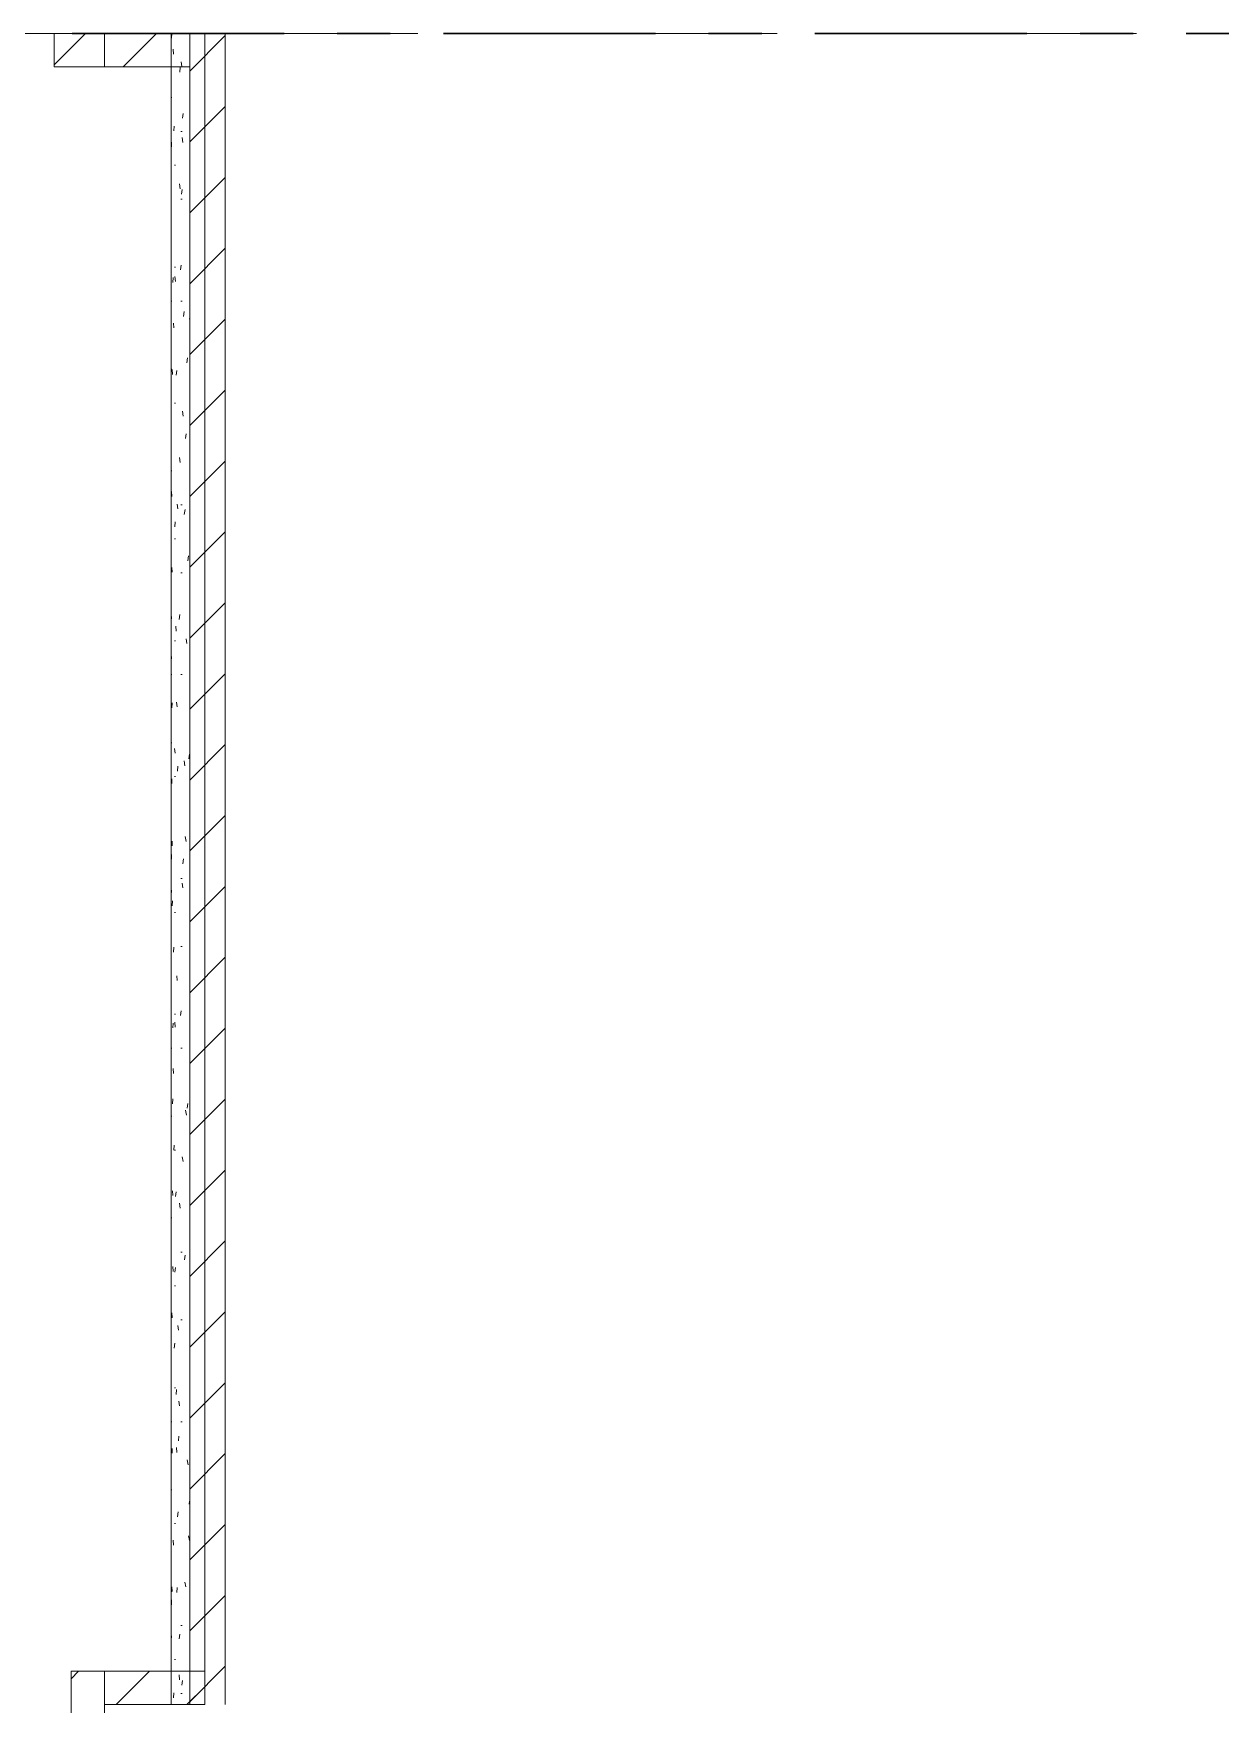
# Model space of a CAD drawing. Header units: millimetres. Extents: x -4000 to 187956, y -58990 to 162485.
# Drawn here: x 105625 to 112730, y 45450 to 55450 of the extents above; entities that cross this region are included whole.
import ezdxf

# ---------------------------------------------------------------- set-up
doc = ezdxf.new("R2010")
doc.units = ezdxf.units.MM
doc.linetypes.add('Grid Line', pattern=[2222.5, 1270, -317.5, 317.5, -317.5])
doc.linetypes.add('Grid Line 12_5mm', pattern=[2150, 1250, -300, 300, -300])
for name, color, linetype, lineweight in [('A-WALL', 113, 'Continuous', 13), ('A-WALL-PATT', 111, 'Continuous', 13), ('S-GRID', 1, 'Continuous', 30)]:
    doc.layers.add(name, color=color, linetype=linetype, lineweight=lineweight)
pattern_1 = [(45, (0, 0), (-212.132, 212.132), [])]

# ---------------------------------------------------------------- blocks, each defined once
blk = doc.blocks.new('FP_936-FFS - TANG 1')
at = {"layer": 'A-WALL', "color": 53, "lineweight": 15}
for p, q in [((106450, 55450), (106450, 55250)), ((106450, 45650), (106450, 45450))]:
    blk.add_line(p, q, dxfattribs=at)
at = {"layer": 'A-WALL', "color": 50, "lineweight": 15}
blk.add_line((106450, 55250), (106450, 45650), dxfattribs=at)
at = {"layer": 'A-WALL-PATT', "color": 9, "lineweight": 9}
for p, q in [((106452, 55422), (106453, 55450)), ((106462, 55355), (106464, 55326)), ((106509, 55281), (106513, 55252))]:
    blk.add_line(p, q, dxfattribs=at)
at = {"layer": 'A-WALL-PATT', "color": 8, "lineweight": 9}
for p, q in [((106501, 55219), (106504, 55248)), ((106453, 55067), (106451, 55067)), ((106518, 54942), (106522, 54971)), ((106466, 54867), (106468, 54896)), ((106515, 54864), (106507, 54864)), ((106516, 54827), (106520, 54798)), ((106451, 54800), (106451, 54771)), ((106475, 54661), (106470, 54661)), ((106449, 54523), (106449, 54494)), ((106499, 54550), (106503, 54521)), ((106511, 54488), (106515, 54517)), ((106515, 54458), (106507, 54458)), ((106475, 54051), (106470, 54051)), ((106505, 54035), (106509, 54064)), ((106460, 53960), (106462, 53989)), ((106472, 53995), (106475, 53966)), ((106453, 53848), (106451, 53848)), ((106515, 53848), (106507, 53848)), ((106463, 53717), (106465, 53688)), ((106523, 53757), (106527, 53786)), ((106560, 53744), (106560, 53741)), ((106543, 53479), (106548, 53508)), ((106453, 53442), (106451, 53442)), ((106456, 53440), (106457, 53410)), ((106480, 53405), (106483, 53434)), ((106475, 53238), (106470, 53238)), ((106518, 53189), (106522, 53160)), ((106536, 53026), (106540, 53055)), ((106450, 52877), (106450, 52906)), ((106500, 52912), (106504, 52883)), ((106453, 52832), (106451, 52832)), ((106452, 52708), (106453, 52679)), ((106486, 52634), (106489, 52605)), ((106515, 52629), (106507, 52629)), ((106528, 52572), (106533, 52601)), ((106471, 52498), (106474, 52527)), ((106449, 52424), (106449, 52453)), ((106475, 52426), (106470, 52426)), ((106549, 52295), (106554, 52324)), ((106454, 52255), (106455, 52226)), ((106515, 52222), (106507, 52222)), ((106449, 51970), (106449, 51999)), ((106450, 51977), (106451, 51948)), ((106478, 51903), (106480, 51874)), ((106498, 51943), (106501, 51972)), ((106475, 51816), (106470, 51816)), ((106539, 51828), (106544, 51799)), ((106450, 51692), (106451, 51721)), ((106453, 51613), (106451, 51613)), ((106515, 51613), (106507, 51613)), ((106454, 51415), (106456, 51444)), ((106482, 51449), (106485, 51420)), ((106453, 51206), (106451, 51206)), ((106470, 51172), (106473, 51143)), ((106555, 51110), (106560, 51138)), ((106475, 51003), (106470, 51003)), ((106487, 51036), (106490, 51065)), ((106527, 51097), (106531, 51068)), ((106453, 50961), (106454, 50990)), ((106455, 50617), (106456, 50588)), ((106534, 50644), (106539, 50615)), ((106453, 50597), (106451, 50597)), ((106451, 50508), (106452, 50537)), ((106519, 50480), (106523, 50510)), ((106450, 50339), (106451, 50310)), ((106515, 50394), (106507, 50394)), ((106515, 50366), (106519, 50337)), ((106456, 50230), (106457, 50259)), ((106475, 50190), (106470, 50190)), ((106449, 50061), (106449, 50032)), ((106463, 49953), (106465, 49982)), ((106515, 49987), (106507, 49987)), ((106483, 49811), (106486, 49782)), ((106506, 49573), (106510, 49602)), ((106460, 49499), (106462, 49528)), ((106475, 49581), (106470, 49581)), ((106471, 49534), (106474, 49504)), ((106453, 49378), (106451, 49378)), ((106515, 49378), (106507, 49378)), ((106462, 49256), (106464, 49227)), ((106458, 49045), (106459, 49074)), ((106536, 49006), (106541, 48977)), ((106545, 49018), (106550, 49047)), ((106453, 48971), (106451, 48971)), ((106466, 48768), (106468, 48797)), ((106475, 48768), (106470, 48768)), ((106516, 48728), (106521, 48699)), ((106457, 48525), (106459, 48496)), ((106476, 48490), (106479, 48519)), ((106450, 48416), (106450, 48445)), ((106499, 48450), (106503, 48421)), ((106453, 48362), (106451, 48362)), ((106515, 48158), (106507, 48158)), ((106530, 48111), (106534, 48140)), ((106460, 48071), (106462, 48042)), ((106472, 48037), (106475, 48066)), ((106475, 47955), (106470, 47955)), ((106454, 47794), (106455, 47765)), ((106490, 47719), (106493, 47690)), ((106515, 47752), (106507, 47752)), ((106468, 47583), (106471, 47612)), ((106560, 47645), (106560, 47645)), ((106449, 47509), (106449, 47538)), ((106475, 47346), (106470, 47346)), ((106479, 47306), (106482, 47335)), ((106495, 47266), (106499, 47237)), ((106453, 47142), (106451, 47142)), ((106515, 47142), (106507, 47142)), ((106493, 47028), (106496, 47057)), ((106455, 46954), (106456, 46983)), ((106481, 46988), (106484, 46959)), ((106546, 46914), (106551, 46885)), ((106453, 46736), (106451, 46736)), ((106488, 46574), (106491, 46604)), ((106557, 46649), (106560, 46667)), ((106475, 46533), (106470, 46533)), ((106461, 46433), (106463, 46404)), ((106554, 46460), (106559, 46431)), ((106453, 46126), (106451, 46126)), ((106454, 46155), (106455, 46126)), ((106483, 46121), (106486, 46150)), ((106532, 46183), (106537, 46154)), ((106451, 46047), (106452, 46076)), ((106515, 45923), (106507, 45923)), ((106450, 45878), (106451, 45849)), ((106497, 45843), (106501, 45872)), ((106475, 45720), (106470, 45720))]:
    blk.add_line(p, q, dxfattribs=at)
at = {"layer": 'A-WALL-PATT', "color": 254, "lineweight": 9}
for p, q in [((106497, 45628), (106500, 45598)), ((106464, 45491), (106466, 45520)), ((106515, 45517), (106507, 45517)), ((106514, 45566), (106518, 45595))]:
    blk.add_line(p, q, dxfattribs=at)
blk = doc.blocks.new('Walls 3 - Walls 1-597475-FFS - TANG 1')
at = {"layer": 'A-WALL-PATT', "lineweight": 9}
h = blk.add_hatch(dxfattribs=at)
h.set_pattern_fill('FP_12', color=250, style=0, pattern_type=2)
h.set_pattern_definition(pattern_1)
h.paths.add_polyline_path([(106773, 45450), (106773, 55450), (106561, 55450), (106561, 45450)])
at = {"layer": 'A-WALL', "color": 53, "lineweight": 15}
for p, q in [((106450, 55450), (106450, 55250)), ((106561, 55450), (106450, 55450)), ((106450, 45650), (106450, 45450)), ((106650, 45650), (106650, 45450))]:
    blk.add_line(p, q, dxfattribs=at)
at = {"layer": 'A-WALL', "color": 35, "lineweight": 15}
for p, q in [((106561, 55450), (106450, 55450)), ((106650, 55450), (106561, 55450)), ((106650, 55450), (106650, 45650)), ((106650, 55450), (106773, 55450))]:
    blk.add_line(p, q, dxfattribs=at)
at = {"layer": 'A-WALL', "color": 50, "lineweight": 15}
for p, q in [((106773, 55450), (106561, 55450)), ((106561, 55450), (106561, 45450)), ((106773, 45450), (106773, 55450)), ((106450, 55250), (106450, 45650))]:
    blk.add_line(p, q, dxfattribs=at)
blk.add_blockref('FP_936-FFS - TANG 1', (0, 0), dxfattribs=at)
blk = doc.blocks.new('CMF2_NHAXUONG_A_rvt-1-FFS - TANG 1')
at = {"layer": 'A-WALL-PATT', "lineweight": 9}
h = blk.add_hatch(dxfattribs=at)
h.set_pattern_fill('FP_12', color=250, style=0, pattern_type=2)
h.set_pattern_definition(pattern_1)
h.paths.add_polyline_path([(106450, 55250), (106450, 55450), (105750, 55450), (105750, 55250)])
h = blk.add_hatch(dxfattribs=at)
h.set_pattern_fill('FP_12', color=250, style=0, pattern_type=2)
h.set_pattern_definition(pattern_1)
h.paths.add_polyline_path([(106561, 55250), (106561, 55450), (106050, 55450), (106050, 55250)])
h = blk.add_hatch(dxfattribs=at)
h.set_pattern_fill('FP_12', color=250, style=0, pattern_type=2)
h.set_pattern_definition(pattern_1)
h.paths.add_polyline_path([(105850, 36000), (106050, 36000), (106050, 45650), (105850, 45650), (105850, 42801)])
h = blk.add_hatch(dxfattribs=at)
h.set_pattern_fill('FP_12', color=250, style=0, pattern_type=2)
h.set_pattern_definition(pattern_1)
h.paths.add_polyline_path([(106650, 45450), (106650, 45650), (106050, 45650), (106050, 45450)])
h = blk.add_hatch(dxfattribs=at)
h.set_pattern_fill('FP_12', color=250, style=0, pattern_type=2)
h.set_pattern_definition(pattern_1)
h.paths.add_polyline_path([(106561, 45450), (106561, 45650), (106050, 45650), (106050, 45450)])
at = {"layer": 'A-WALL', "color": 50, "lineweight": 15}
for p, q in [((106450, 55450), (105750, 55450)), ((105750, 55450), (105750, 55250)), ((106561, 55450), (106050, 55450)), ((106050, 55450), (106050, 55250)), ((106450, 55250), (106450, 55450)), ((106561, 55250), (106561, 55450)), ((105750, 55250), (106450, 55250)), ((106050, 55250), (106561, 55250)), ((105850, 45650), (105850, 36000)), ((106050, 45650), (105850, 45650)), ((106650, 45650), (106050, 45650)), ((106561, 45650), (106050, 45650)), ((106050, 45650), (106050, 45450)), ((106561, 45450), (106561, 45650)), ((106650, 45450), (106650, 45650)), ((106050, 36000), (106050, 45450)), ((106050, 45450), (106650, 45450))]:
    blk.add_line(p, q, dxfattribs=at)
at = {"layer": 'A-WALL', "color": 35, "lineweight": 15}
for p, q in [((106450, 55450), (106050, 55450)), ((106450, 55450), (106561, 55450)), ((106650, 55450), (106561, 55450)), ((106650, 55450), (106650, 45650)), ((106450, 45650), (106450, 55250)), ((106561, 55250), (106450, 55250)), ((105850, 45650), (105850, 44090)), ((105850, 45650), (106050, 45650))]:
    blk.add_line(p, q, dxfattribs=at)
at = {"layer": 'A-WALL', "color": 53, "lineweight": 15}
for p, q in [((106050, 55250), (106050, 55450)), ((106561, 55450), (106450, 55450)), ((106450, 55250), (106450, 55450)), ((106561, 55450), (106650, 55450)), ((106650, 45650), (106650, 55450)), ((106050, 55250), (106450, 55250)), ((106450, 55250), (106450, 45650)), ((106450, 45650), (106050, 45650)), ((106561, 45650), (106650, 45650))]:
    blk.add_line(p, q, dxfattribs=at)
at = {"layer": 'A-WALL', "color": 71, "lineweight": 15}
for p, q in [((106450, 55250), (106450, 55450)), ((106450, 55450), (106561, 55450)), ((106050, 45450), (106050, 45650)), ((106050, 45450), (106050, 45650)), ((106450, 45650), (106454, 45650)), ((106450, 45650), (106454, 45650)), ((106450, 45450), (106450, 45650)), ((106455, 45650), (106468, 45650)), ((106455, 45650), (106468, 45650)), ((106468, 45650), (106490, 45650)), ((106468, 45650), (106490, 45650)), ((106491, 45650), (106521, 45650)), ((106491, 45650), (106521, 45650)), ((106522, 45650), (106561, 45650)), ((106522, 45650), (106561, 45650))]:
    blk.add_line(p, q, dxfattribs=at)
at = {"layer": 'S-GRID', "linetype": 'Grid Line 12_5mm', "lineweight": 9}
blk.add_line((-824, 55450), (183641, 55450), dxfattribs=at)
at = {"layer": 'A-WALL', "color": 250, "lineweight": 9}
blk.add_blockref('Walls 3 - Walls 1-597475-FFS - TANG 1', (0, 0), dxfattribs=at)

msp = doc.modelspace()

# ---------------------------------------------------------------- block references
at = {"lineweight": 5}
msp.add_blockref('CMF2_NHAXUONG_A_rvt-1-FFS - TANG 1', (0, 0), dxfattribs=at)

# ---------------------------------------------------------------- next in the draw order: linework, layer by layer
at = {"layer": 'S-GRID', "linetype": 'Grid Line'}
msp.add_line((-824, 55450), (183641, 55450), dxfattribs=at)

doc.saveas('drawing.dxf')
